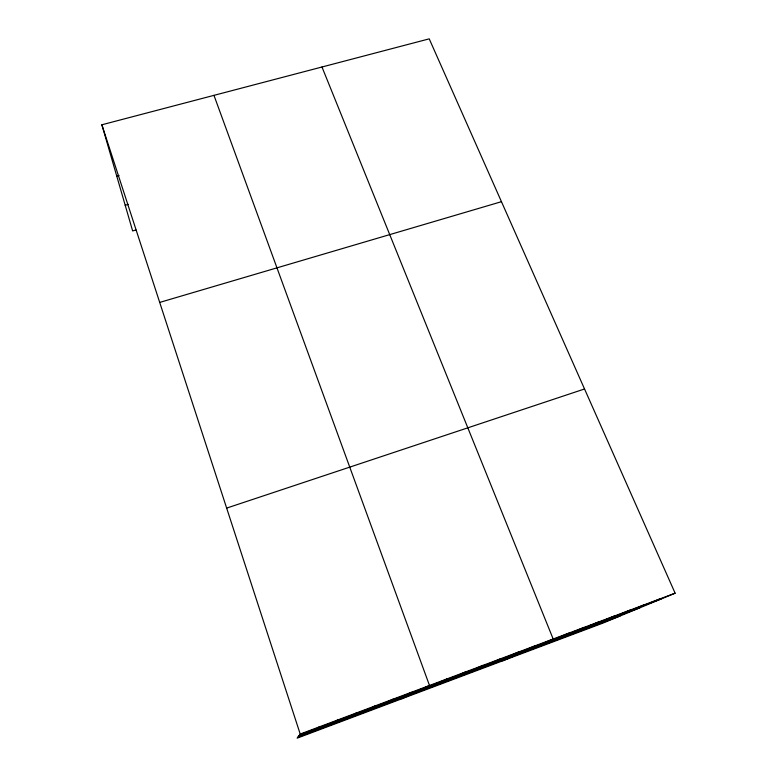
<?xml version="1.0" encoding="UTF-8"?>
<svg xmlns="http://www.w3.org/2000/svg" width="777" height="777" viewBox="0 0 777 777"><rect width="100%" height="100%" fill="white"/><g stroke="black" fill="none" stroke-linecap="round" stroke-linejoin="round"><path stroke-width="1.17" d="M675.126 593.191L300.213 734.061L297.154 738.15L602.903 623.115L675.126 593.191L429.225 38.85L101.874 124.776L132.644 230.934L136.004 229.982M317.764 728.03L319.046 726.99M335.771 721.26L337.752 719.958M353.681 714.529L356.332 712.975M371.474 707.837L374.796 706.04M389.16 701.194L393.152 699.145M406.73 694.589L411.383 692.288M401.719 698.805L429.496 685.489L213.966 95.357M441.569 681.497L447.503 678.719M458.828 675.009L465.394 671.998M475.98 668.56L483.168 665.316M493.036 662.159L500.835 658.682M509.984 655.788L518.395 652.088M526.825 649.455L535.839 645.532M502.602 660.848L553.175 639.015L321.979 66.997M558.585 637.519L568.715 633.177M573.513 631.905L584.178 627.369M588.364 626.32L599.543 621.59M603.137 620.774L614.83 615.85M617.832 615.248L630.03 610.139M632.449 609.76L645.143 604.457M646.988 604.292L660.178 598.814M299.631 734.838L661.45 598.853M298.718 736.072L639.889 607.789M297.882 737.188L620.104 615.986M226.661 508.1L584.537 388.976M159.703 302.418L501.456 201.69M125.204 205.264L128.467 204.361M116.735 176.039L119.027 175.417M101.874 124.776L300.213 734.061"/></g></svg>
